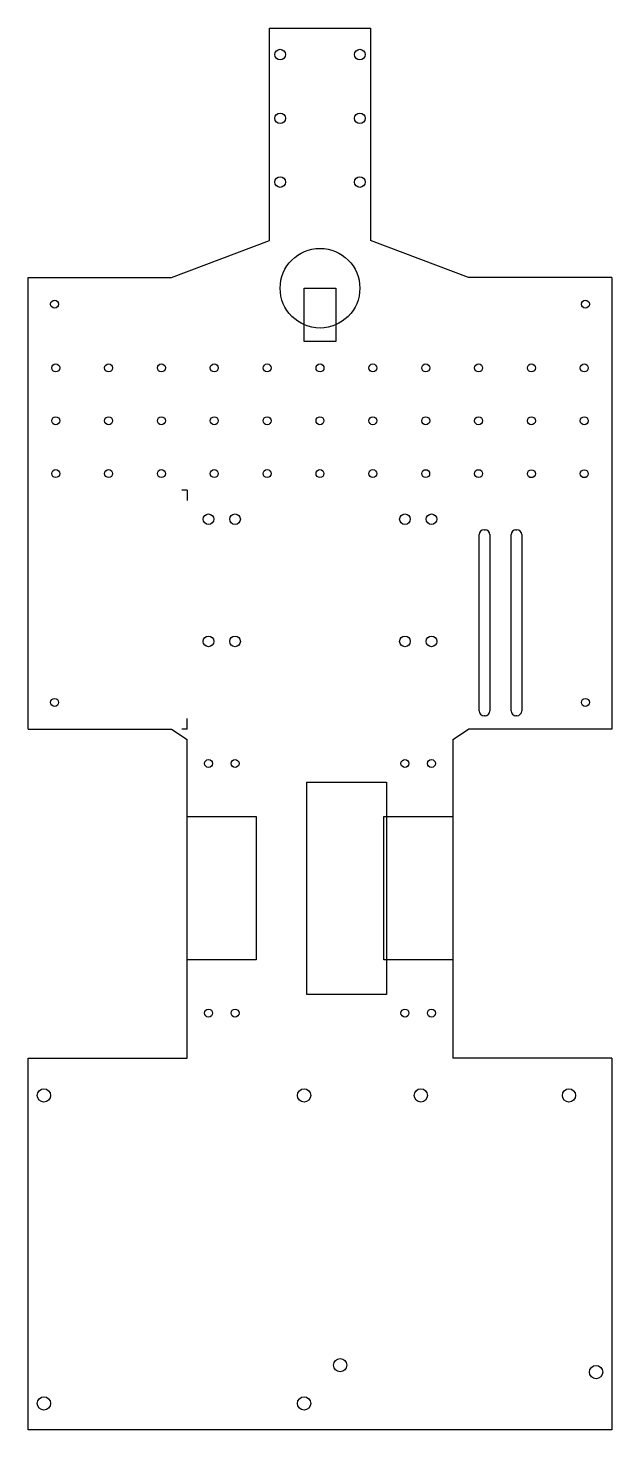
# Model space of a CAD drawing. Header units: millimetres. Extents: x -55 to 55, y -174 to 90.
import ezdxf

# ---------------------------------------------------------------- set-up
doc = ezdxf.new("R2010")
doc.units = ezdxf.units.MM
doc.layers.add('Sketch001', color=7, linetype='CONTINUOUS')

msp = doc.modelspace()

# ---------------------------------------------------------------- linework, layer by layer
at = {"layer": 'Sketch001'}
for p, q in [((-9.5, 49.5), (-9.5, 89.5)), ((-9.5, 89.5), (9.5, 89.5)), ((9.5, 89.5), (9.5, 49.5)), ((-28, 42.5), (-9.5, 49.5)), ((28, 42.5), (9.5, 49.5)), ((-55, -42.5), (-55, 42.5)), ((-55, 42.5), (-28, 42.5)), ((55, 42.5), (28, 42.5)), ((55, 42.5), (55, -42.5)), ((-3, 30.5), (-3, 40.5)), ((-3, 40.5), (3, 40.5)), ((3, 40.5), (3, 30.5)), ((3, 30.5), (-3, 30.5)), ((-25, 2.5), (-26, 2.5)), ((-25, 2.5), (-25, 0.5)), ((30.9, -5), (31.1, -5)), ((36.9, -5), (37.1, -5)), ((30, -39.1), (30, -5.9)), ((32, -5.9), (32, -39.1)), ((36, -39.1), (36, -5.9)), ((38, -5.9), (38, -39.1)), ((-25, -42.5), (-25, -40.5)), ((31.1, -40), (30.9, -40)), ((37.1, -40), (36.9, -40)), ((-55, -42.5), (-28, -42.5)), ((-28, -42.5), (-25, -44.5)), ((-25, -42.5), (-26, -42.5)), ((-25, -104.5), (-25, -44.5)), ((25, -44.5), (28, -42.5)), ((25, -44.5), (25, -104.5)), ((55, -42.5), (28, -42.5)), ((-2.5, -92.5), (-2.5, -52.5)), ((-2.5, -52.5), (12.5, -52.5)), ((12.5, -52.5), (12.5, -92.5)), ((-25, -86), (-25, -59)), ((-25, -59), (-12, -59)), ((-12, -59), (-12, -86)), ((12, -86), (12, -59)), ((12, -59), (25, -59)), ((25, -59), (25, -86)), ((-12, -86), (-25, -86)), ((25, -86), (12, -86)), ((12.5, -92.5), (-2.5, -92.5)), ((-55, -174.5), (-55, -104.5)), ((-55, -104.5), (-25, -104.5)), ((55, -104.5), (25, -104.5)), ((55, -104.5), (55, -174.5)), ((55, -174.5), (-55, -174.5))]:
    msp.add_line(p, q, dxfattribs=at)
for centre, radius in [((-7.5, 84.5), 1), ((7.5, 84.5), 1), ((-7.5, 72.5), 1), ((7.5, 72.5), 1), ((-7.5, 60.5), 1), ((7.5, 60.5), 1), ((0, 40.5), 7.5), ((-50, 37.5), 0.75), ((50, 37.5), 0.75), ((-49.7781, 25.5087), 0.75), ((-39.8225, 25.5069), 0.75), ((-29.8669, 25.5052), 0.75), ((-19.9112, 25.5035), 0.75), ((-9.95562, 25.5017), 0.75), ((0, 25.5), 0.75), ((9.95562, 25.4983), 0.75), ((19.9112, 25.4965), 0.75), ((29.8669, 25.4948), 0.75), ((39.8225, 25.4931), 0.75), ((49.7781, 25.4913), 0.75), ((-49.7799, 15.553), 0.75), ((-39.8242, 15.5513), 0.75), ((-29.8686, 15.5496), 0.75), ((-19.913, 15.5478), 0.75), ((-9.95736, 15.5461), 0.75), ((-0.00173, 15.5444), 0.75), ((9.95389, 15.5426), 0.75), ((19.9095, 15.5409), 0.75), ((29.8651, 15.5392), 0.75), ((39.8208, 15.5374), 0.75), ((49.7764, 15.5357), 0.75), ((-49.7816, 5.59742), 0.75), ((-39.826, 5.59568), 0.75), ((-29.8703, 5.59395), 0.75), ((-19.9147, 5.59222), 0.75), ((-9.95909, 5.59049), 0.75), ((-0.00347, 5.58875), 0.75), ((9.95216, 5.58702), 0.75), ((19.9078, 5.58529), 0.75), ((29.8634, 5.58355), 0.75), ((39.819, 5.58182), 0.75), ((49.7747, 5.58009), 0.75), ((-21, -3), 1), ((-16, -3), 1), ((16, -3), 1), ((21, -3), 1), ((-21, -26), 1), ((-16, -26), 1), ((16, -26), 1), ((21, -26), 1), ((-50, -37.5), 0.75), ((50, -37.5), 0.75), ((-21, -49), 0.75), ((-16, -49), 0.75), ((16, -49), 0.75), ((21, -49), 0.75), ((-21, -96), 0.75), ((-16, -96), 0.75), ((16, -96), 0.75), ((21, -96), 0.75), ((-52, -111.5), 1.25), ((-3, -111.5), 1.25), ((19, -111.5), 1.25), ((46.9, -111.5), 1.25), ((3.8, -162.3), 1.25), ((52, -163.6), 1.25), ((-52, -169.5), 1.25), ((-3, -169.5), 1.25)]:
    msp.add_circle(centre, radius, dxfattribs=at)
for centre, start, end in [((30.9, -5.9), 90, 180), ((31.1, -5.9), 0, 90), ((36.9, -5.9), 90, 180), ((37.1, -5.9), 0, 90), ((30.9, -39.1), 180, -90), ((31.1, -39.1), -90, 0), ((36.9, -39.1), 180, -90), ((37.1, -39.1), -90, 0)]:
    msp.add_arc(centre, 0.9, start, end, dxfattribs=at)

doc.saveas('drawing.dxf')
